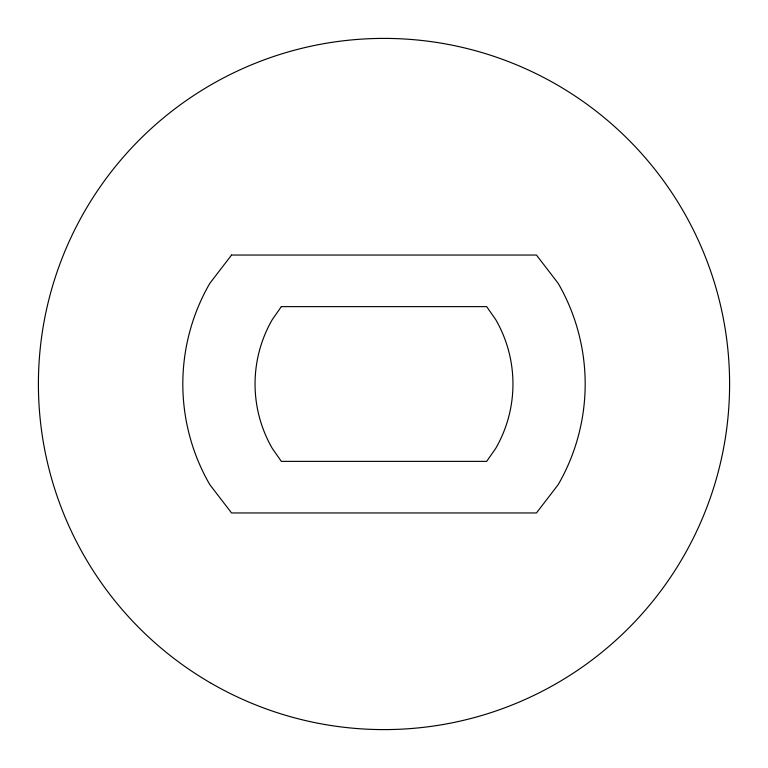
<?xml version="1.0" encoding="UTF-8"?>
<svg xmlns="http://www.w3.org/2000/svg" width="768" height="768" viewBox="0 0 768 768"><rect width="100%" height="100%" fill="white"/><g stroke="black" fill="none" stroke-linecap="round" stroke-linejoin="round"><path stroke-width="1.15" d="M281.347 306.624L272.323 319.526A128.957 128.957 0 0 0 272.323 448.474L281.347 461.376L486.653 461.376L495.677 448.474A128.957 128.957 0 0 0 495.677 319.526L486.653 306.624L281.347 306.624M231.552 255.043L209.779 283.411A201.168 201.168 0 0 0 209.779 484.589L231.552 512.957L536.448 512.957L558.221 484.589A201.168 201.168 0 0 0 558.221 283.411L536.448 255.043L231.552 255.043M211.2 683.299A345.6 345.6 0 0 0 729.6 384A345.6 345.6 0 0 0 211.2 84.701A345.6 345.6 0 0 0 211.2 683.299"/></g></svg>
